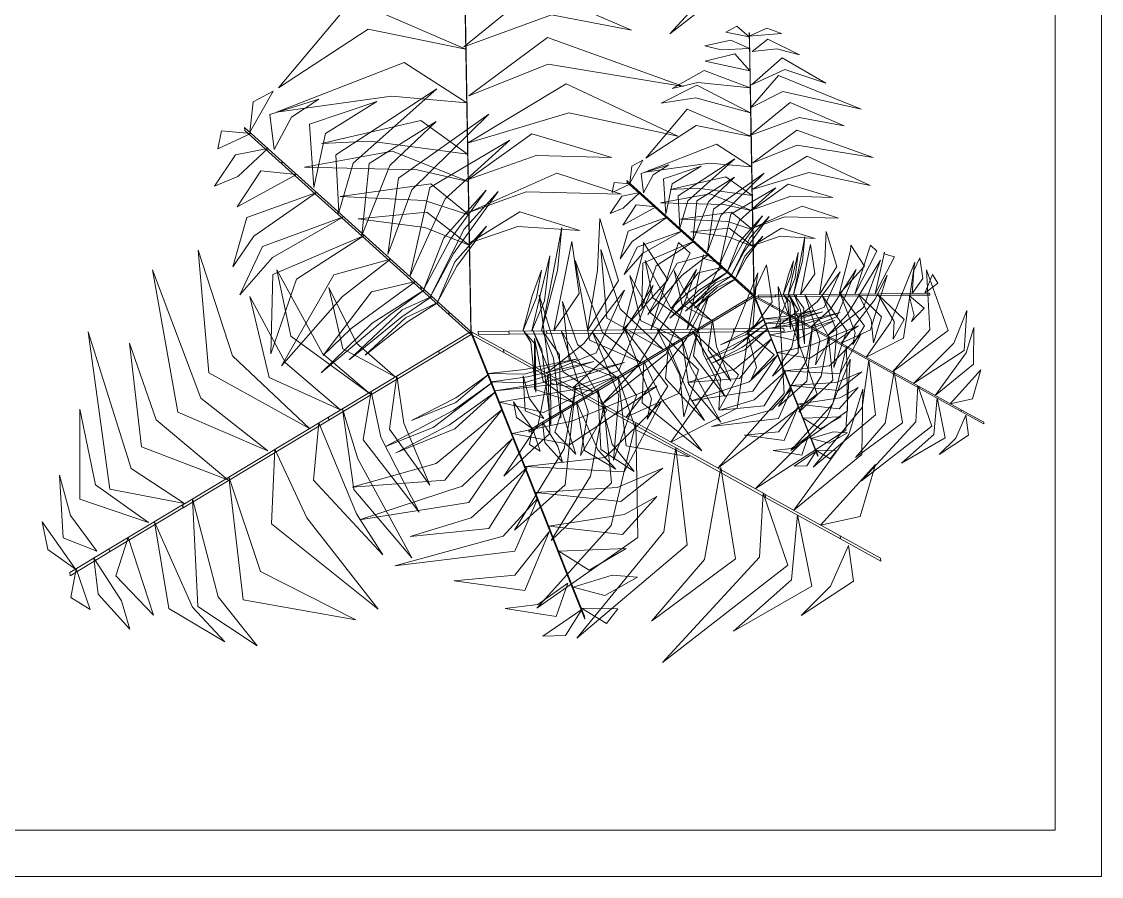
# Model space of a CAD drawing. Header units: millimetres. Extents: x 935 to 13922, y 3203 to 7816.
# Drawn here: x 3661.7 to 3731.7, y 7058.3 to 7113.7 of the extents above; entities that cross this region are included whole.
import ezdxf

# ---------------------------------------------------------------- set-up
doc = ezdxf.new("R2010")
doc.units = ezdxf.units.MM
doc.layers.add('PIANTE', color=7, linetype='Continuous', lineweight=5, true_color=0x007a00)
doc.layers.add('TRATTEGGIO_legno_colore', color=7, linetype='Continuous', lineweight=5, true_color=0xa56740)

msp = doc.modelspace()

# ---------------------------------------------------------------- linework, layer by layer
at = {"layer": 'PIANTE'}
for points in [[(3710.22, 7123.933, 1.333), (3709.978, 7119.789, 0.828), (3703.694, 7112.951, -0.961), (3711.831, 7119.258, 1.069)], [(3690.344, 7112.105, 1.076), (3696.042, 7114.18, 0.233), (3701.216, 7113.198, -0.773), (3694.999, 7115.9, 0.564)], [(3690.612, 7104.424, 0.396), (3690.634, 7104.225, 0.396), (3690.436, 7115.254, 1.361), (3690.414, 7115.454, 1.361)], [(3690.474, 7111.959, 1.086), (3684.138, 7113.259, 0.093), (3678.327, 7109.459, -1.271), (3683.108, 7115.14, 0.083)], [(3708.855, 7112.761, 22.859), (3707.326, 7113.068, 22.145), (3708.041, 7113.455, 21.95)], [(3708.855, 7112.801, 22.782), (3710.952, 7112.984, 22.113), (3709.982, 7113.314, 22.007)], [(3690.674, 7108.93, 0.749), (3695.81, 7110.986, 0.005), (3704.591, 7109.539, -1.684), (3695.779, 7112.724, 0.157)], [(3708.882, 7111.364, 24.232), (3708.894, 7111.252, 24.232), (3708.864, 7112.928, 22.556), (3708.852, 7113.04, 22.556)], [(3709.035, 7111.8, 23.746), (3710.646, 7111.977, 23.195), (3712.104, 7111.589, 23.247), (3710.066, 7112.614, 22.69)], [(3708.869, 7112.011, 23.61), (3707.022, 7111.922, 23.205), (3705.972, 7112.174, 22.673), (3707.66, 7112.532, 22.768)], [(3708.895, 7110.556, 24.62), (3705.99, 7111.176, 23.744), (3707.911, 7111.645, 23.917)], [(3708.937, 7108.252, 25.676), (3708.95, 7108.14, 25.676), (3708.894, 7111.249, 24.226), (3708.882, 7111.361, 24.226)], [(3708.993, 7109.645, 25.001), (3711.157, 7110.633, 24.135), (3713.822, 7109.745, 24.055), (3710.981, 7111.388, 23.813)], [(3690.536, 7108.483, 0.782), (3685.661, 7108.909, -0.034), (3678.21, 7107.867, -1.436), (3686.474, 7111.088, 0.306)], [(3708.915, 7109.445, 25.139), (3705.528, 7109.796, 24.289), (3703.849, 7109.416, 24.124), (3705.92, 7110.572, 24.01)], [(3708.938, 7108.164, 25.649), (3711.02, 7109.209, 25.365), (3716.106, 7108.074, 24.361), (3710.758, 7110.258, 25.5)], [(3676.469, 7106.567, 11.161), (3677.984, 7109.231, 10.438), (3676.69, 7108.547, 10.554)], [(3682.241, 7101.367, 11.394), (3683.17, 7104.56, 11.762), (3688.596, 7109.391, 9.649), (3682.043, 7105.108, 12.68)], [(3690.584, 7105.871, 0.507), (3697.152, 7107.829, -0.5), (3704.214, 7106.325, -1.888), (3696.973, 7109.708, -0.31)], [(3708.943, 7107.833, 25.646), (3705.384, 7108.8, 25.109), (3703.136, 7108.466, 24.685), (3705.45, 7109.62, 25.195)], [(3678.055, 7105.45, 11.635), (3679.166, 7107.544, 11.061), (3680.958, 7108.714, 10.83), (3677.764, 7107.718, 10.898)], [(3680.618, 7102.985, 11.65), (3681.37, 7106.493, 11.256), (3684.715, 7108.564, 10.491), (3680.349, 7107.101, 11.399)], [(3708.898, 7106.366, 25.504), (3712.095, 7107.53, 25.032), (3714.999, 7106.979, 24.467), (3711.51, 7108.496, 25.218)], [(3685.431, 7098.65, 8.436), (3686.968, 7102.834, 8.707), (3691.978, 7107.746, 6.895), (3686.118, 7103.599, 9.507)], [(3708.971, 7106.284, 25.51), (3705.416, 7107.013, 24.953), (3702.155, 7104.881, 24.188), (3704.838, 7108.069, 24.947)], [(3709.048, 7102.056, 25.123), (3709.06, 7101.944, 25.123), (3708.95, 7108.133, 25.665), (3708.937, 7108.245, 25.665)], [(3690.596, 7105.153, 0.491), (3684.268, 7105.998, -0.542), (3681.122, 7105.844, -1.108), (3687.553, 7107.322, 0.154)], [(3683.745, 7099.875, 9.935), (3685.549, 7104.423, 10.14), (3688.563, 7107.259, 9.013), (3684.21, 7104.54, 11.065)], [(3676.545, 7106.497, 11.227), (3674.407, 7105.5, 10.584), (3674.648, 7106.667, 10.61)], [(3678.555, 7104.689, 11.926), (3678.577, 7104.49, 11.926), (3676.152, 7106.674, 11.051), (3676.13, 7106.874, 11.051)], [(3690.627, 7103.514, -0.535), (3695.048, 7105.071, -0.167), (3699.934, 7104.937, -1.606), (3694.75, 7106.473, 1.308)], [(3709.083, 7104.584, 25.321), (3711.965, 7105.738, 24.904), (3716.892, 7104.926, 23.956), (3711.948, 7106.714, 24.989)], [(3686.855, 7097.212, 7.046), (3689.143, 7102.258, 7.084), (3693.336, 7106.055, 5.47), (3688.153, 7102.994, 7.969)], [(3709.006, 7104.333, 25.34), (3706.27, 7104.573, 24.882), (3702.089, 7103.988, 24.095), (3706.726, 7105.795, 25.072)], [(3677.631, 7105.518, 11.619), (3675.705, 7103.709, 11.079), (3674.177, 7103.079, 10.616), (3675.544, 7105.099, 10.967)], [(3690.628, 7103.378, -0.606), (3687.321, 7104.133, -0.613), (3680.009, 7104.302, -2.135), (3685.725, 7105.339, 0.229)], [(3709.033, 7102.868, 25.185), (3712.718, 7103.967, 24.62), (3716.681, 7103.123, 23.841), (3712.618, 7105.021, 24.727)], [(3682.176, 7101.428, 11.49), (3682.198, 7101.228, 11.49), (3678.576, 7104.49, 11.916), (3678.554, 7104.69, 11.916)], [(3690.761, 7096.078, -7.951), (3690.783, 7095.879, -7.951), (3690.634, 7104.226, 0.398), (3690.612, 7104.426, 0.398)], [(3701.112, 7103.259, 31.164), (3701.962, 7104.754, 30.758), (3701.236, 7104.37, 30.823)], [(3702.002, 7102.632, 31.429), (3702.626, 7103.807, 31.107), (3703.631, 7104.463, 30.978), (3701.839, 7103.904, 31.016)], [(3703.441, 7101.248, 31.438), (3703.862, 7103.217, 31.217), (3705.739, 7104.379, 30.788), (3703.289, 7103.558, 31.297)], [(3704.351, 7100.341, 31.294), (3704.873, 7102.132, 31.501), (3707.917, 7104.843, 30.315), (3704.24, 7102.44, 32.016)], [(3679.501, 7103.834, 11.83), (3675.66, 7101.743, 11.227), (3677.194, 7104.062, 11.75)], [(3690.537, 7101.328, -2.687), (3694.384, 7102.699, -2.351), (3700.555, 7102.552, -4.146), (3696.37, 7103.919, -1.667)], [(3709.039, 7102.465, 25.176), (3705.488, 7102.939, 24.596), (3703.723, 7102.853, 24.279), (3707.332, 7103.682, 24.987)], [(3705.195, 7099.503, 30.475), (3706.207, 7102.056, 30.591), (3707.899, 7103.647, 29.958), (3705.456, 7102.121, 31.11)], [(3706.141, 7098.816, 29.635), (3707.003, 7101.164, 29.786), (3709.815, 7103.92, 28.77), (3706.527, 7101.593, 30.236)], [(3690.666, 7101.21, -2.774), (3687.79, 7102.138, -2.508), (3682.324, 7102.41, -3.5), (3688.205, 7103.222, -1.324)], [(3687.759, 7096.397, 5.381), (3689.49, 7099.628, 6.227), (3691.79, 7102.813, 5.141), (3689.057, 7099.724, 7.812)], [(3701.155, 7103.219, 31.201), (3699.955, 7102.66, 30.84), (3700.09, 7103.314, 30.855)], [(3702.283, 7102.205, 31.593), (3702.295, 7102.093, 31.593), (3700.934, 7103.319, 31.102), (3700.922, 7103.431, 31.102)], [(3706.94, 7098.009, 28.855), (3708.224, 7100.841, 28.876), (3710.577, 7102.971, 27.97), (3707.669, 7101.254, 29.372)], [(3709.057, 7101.546, 24.6), (3711.538, 7102.419, 24.807), (3714.279, 7102.344, 23.999), (3711.37, 7103.206, 25.635)], [(3680.795, 7102.669, 11.677), (3676.743, 7099.834, 10.922), (3675.368, 7097.839, 10.469), (3676.277, 7101.032, 11.125)], [(3688.174, 7095.884, 3.016), (3689.677, 7098.699, 3.77), (3692.578, 7102.726, 2.423), (3690.345, 7100.258, 4.717)], [(3701.764, 7102.67, 31.421), (3700.683, 7101.655, 31.118), (3699.826, 7101.301, 30.858), (3700.593, 7102.435, 31.054)], [(3704.315, 7100.375, 31.348), (3704.327, 7100.263, 31.348), (3702.295, 7102.093, 31.587), (3702.282, 7102.205, 31.587)], [(3709.057, 7101.469, 24.561), (3707.202, 7101.893, 24.557), (3703.099, 7101.988, 23.703), (3706.306, 7102.569, 25.029)], [(3687.568, 7096.571, 6.39), (3687.589, 7096.371, 6.39), (3682.198, 7101.228, 11.471), (3682.176, 7101.428, 11.471)], [(3690.701, 7099.25, -4.735), (3687.822, 7100.385, -4.261), (3683.507, 7100.949, -4.694), (3687.948, 7101.396, -3.216)], [(3690.7, 7099.387, -4.664), (3693.846, 7100.46, -4.435), (3697.866, 7100.202, -5.766), (3693.973, 7101.403, -3.531)], [(3702.814, 7101.725, 31.539), (3700.658, 7100.552, 31.201), (3701.519, 7101.853, 31.494)], [(3709.006, 7100.319, 23.393), (3711.165, 7101.088, 23.582), (3714.628, 7101.005, 22.574), (3712.279, 7101.773, 23.965)], [(3709.132, 7097.373, 20.439), (3709.144, 7097.261, 20.439), (3709.06, 7101.945, 25.124), (3709.048, 7102.057, 25.124)], [(3682.542, 7101.095, 11.155), (3677.934, 7098.45, 11.226), (3675.828, 7096.023, 10.493), (3677.305, 7099.172, 11.917)], [(3698.367, 7093.724, 15.107), (3699.007, 7097.624, 14.746), (3699.16, 7100.982, 13.412), (3700.378, 7096.958, 15.847)], [(3703.54, 7101.071, 31.453), (3701.266, 7099.48, 31.029), (3700.494, 7098.361, 30.775), (3701.004, 7100.153, 31.143)], [(3709.079, 7100.253, 23.344), (3707.465, 7100.773, 23.494), (3704.398, 7100.926, 22.937), (3707.698, 7101.381, 24.158)], [(3707.447, 7097.552, 27.92), (3708.418, 7099.365, 28.395), (3709.709, 7101.152, 27.786), (3708.176, 7099.419, 29.284)], [(3707.681, 7097.264, 26.593), (3708.524, 7098.843, 27.016), (3710.152, 7101.103, 26.26), (3708.899, 7099.718, 27.548)], [(3688.657, 7095.588, 0.869), (3689.895, 7097.88, 1.434), (3691.819, 7100.47, 0.38), (3689.757, 7098.16, 2.437)], [(3695.385, 7093.692, 12.102), (3695.923, 7096.332, 12.423), (3696.7, 7100.388, 11.488), (3696.428, 7097.596, 13.5)], [(3704.52, 7100.188, 31.16), (3701.934, 7098.704, 31.2), (3700.753, 7097.342, 30.789), (3701.581, 7099.109, 31.588)], [(3707.34, 7097.649, 28.487), (3707.352, 7097.537, 28.487), (3704.327, 7100.263, 31.338), (3704.315, 7100.375, 31.338)], [(3709.099, 7099.153, 22.244), (3707.483, 7099.79, 22.51), (3705.061, 7100.106, 22.267), (3707.554, 7100.357, 23.096)], [(3709.098, 7099.229, 22.284), (3710.863, 7099.832, 22.412), (3713.119, 7099.687, 21.665), (3710.935, 7100.361, 22.92)], [(3713.4, 7096.052, 33.378), (3713.759, 7098.241, 33.175), (3713.845, 7100.125, 32.427), (3714.528, 7097.867, 33.793)], [(3683.892, 7099.879, 9.883), (3679.49, 7097.048, 9.76), (3677.839, 7092.206, 7.337), (3677.976, 7097.34, 10.513)], [(3696.176, 7093.7, 13.572), (3697.199, 7098.761, 13.24), (3697.353, 7099.483, 12.809), (3697.825, 7096.121, 14.228)], [(3700.654, 7093.749, 16.708), (3701.975, 7098.813, 16.585), (3702.005, 7099.427, 14.162), (3703.574, 7097.008, 17.338)], [(3705.278, 7099.505, 30.446), (3702.807, 7097.917, 30.377), (3701.881, 7095.2, 29.018), (3701.958, 7098.081, 30.8)], [(3702.471, 7093.769, 17.98), (3704.07, 7098.836, 18.051), (3704.262, 7099.431, 17.318), (3705.021, 7098.73, 18.742)], [(3707.951, 7097.098, 25.389), (3708.646, 7098.384, 25.706), (3709.726, 7099.837, 25.114), (3708.569, 7098.541, 26.268)], [(3711.727, 7096.034, 31.692), (3712.029, 7097.515, 31.872), (3712.465, 7099.791, 31.347), (3712.312, 7098.225, 32.476)], [(3680.335, 7087.357, 0.507), (3675.356, 7092.065, -0.5), (3673.127, 7098.934, -1.888), (3673.817, 7090.971, -0.31)], [(3703.281, 7092.479, 25.185), (3700.488, 7095.121, 24.62), (3699.237, 7098.975, 23.841), (3699.624, 7094.507, 24.727)], [(3706.231, 7098.647, 29.548), (3704.485, 7097.28, 29.346), (3702.27, 7094.763, 28.597), (3704.172, 7098.076, 29.963)], [(3704.822, 7093.794, 18.503), (3705.884, 7098.624, 17.747), (3705.83, 7098.407, 17.294), (3707.038, 7098.058, 17.95)], [(3711.371, 7096.03, 30.362), (3711.677, 7097.317, 30.686), (3712.03, 7098.763, 30.383), (3711.832, 7097.124, 31.388)], [(3712.171, 7096.039, 32.517), (3712.744, 7098.878, 32.33), (3712.831, 7099.283, 32.088), (3713.096, 7097.397, 32.885)], [(3714.683, 7096.066, 34.276), (3715.425, 7098.908, 34.207), (3715.441, 7099.252, 32.847), (3716.322, 7097.895, 34.63)], [(3715.703, 7096.077, 34.99), (3716.6, 7098.92, 35.03), (3716.708, 7099.254, 34.618), (3717.134, 7098.861, 35.417)], [(3717.022, 7096.091, 35.283), (3717.618, 7098.802, 34.859), (3717.588, 7098.68, 34.605), (3718.265, 7098.484, 34.973)], [(3685.592, 7098.348, 8.281), (3682.479, 7095.912, 7.921), (3678.531, 7091.426, 6.587), (3681.922, 7097.33, 9.022)], [(3694.75, 7093.685, 9.733), (3695.297, 7095.978, 10.309), (3695.927, 7098.555, 9.77), (3695.573, 7095.634, 11.56)], [(3701.77, 7091.665, 25.321), (3699.33, 7093.583, 24.904), (3697.569, 7098.256, 23.956), (3698.494, 7093.081, 24.989)], [(3705.502, 7093.731, 23.393), (3703.757, 7095.216, 23.582), (3702.097, 7098.256, 22.574), (3702.607, 7095.839, 23.965)], [(3709.08, 7093.84, 18.444), (3709.271, 7096.477, 17.904), (3709.969, 7097.975, 17.441), (3710.332, 7095.563, 17.792)], [(3711.048, 7096.026, 29.16), (3711.389, 7097.314, 29.611), (3711.728, 7098.24, 29.586), (3711.548, 7097.25, 30.243)], [(3713.93, 7093.371, 24.561), (3715.225, 7094.766, 24.557), (3717.359, 7098.272, 23.703), (3716.259, 7095.204, 25.029)], [(3716.437, 7091.983, 25.34), (3718.012, 7094.233, 24.882), (3719.596, 7098.146, 24.095), (3718.842, 7093.227, 25.072)], [(3719.411, 7096.117, 35.25), (3719.519, 7097.596, 34.947), (3719.91, 7098.437, 34.688), (3720.114, 7097.084, 34.884)], [(3677.641, 7085.905, 0.749), (3673.292, 7089.325, 0.005), (3670.155, 7097.653, -1.684), (3671.803, 7088.429, 0.157)], [(3684.293, 7089.587, -2.687), (3681.182, 7092.234, -2.351), (3678.224, 7097.652, -4.146), (3679.133, 7093.344, -1.667)], [(3694.176, 7093.678, 7.591), (3694.784, 7095.972, 8.394), (3695.387, 7097.624, 8.35), (3695.066, 7095.86, 9.521)], [(3699.312, 7088.947, -0.606), (3701.62, 7091.433, -0.613), (3705.422, 7097.681, -2.135), (3703.462, 7092.212, 0.229)], [(3704.415, 7093.161, 24.6), (3702.418, 7094.873, 24.807), (3701.112, 7097.285, 23.999), (3701.82, 7094.335, 25.635)], [(3707.474, 7097.527, 27.862), (3706.249, 7096.641, 28.042), (3703.713, 7094.511, 27.518), (3705.56, 7096.311, 28.646)], [(3703.779, 7086.474, 0.782), (3706.586, 7090.482, -0.034), (3709.409, 7097.456, -1.436), (3708.066, 7088.689, 0.306)], [(3707.145, 7097.824, 28.687), (3704.799, 7096.123, 28.5), (3703.787, 7095.133, 28.258), (3705.544, 7097.451, 29.055)], [(3706.4, 7094.355, 22.284), (3704.996, 7095.582, 22.412), (3703.993, 7097.608, 21.665), (3704.502, 7095.38, 22.92)], [(3707.739, 7097.288, 26.533), (3706.642, 7096.549, 26.856), (3704.729, 7094.973, 26.553), (3706.659, 7096.796, 27.558)], [(3708.359, 7096.731, 23.368), (3708.371, 7096.619, 23.368), (3707.352, 7097.538, 28.488), (3707.34, 7097.649, 28.488)], [(3709.132, 7097.373, 20.439), (3709.144, 7097.261, 20.439), (3709.168, 7095.901, 14.807), (3709.156, 7096.013, 14.807)], [(3711.904, 7094.494, 22.244), (3713.263, 7095.574, 22.51), (3714.748, 7097.513, 22.267), (3713.719, 7095.229, 23.096)], [(3712.866, 7093.961, 23.344), (3714.124, 7095.098, 23.494), (3715.79, 7097.678, 22.937), (3714.534, 7094.593, 24.158)], [(3714.802, 7092.889, 25.176), (3716.988, 7095.727, 24.596), (3717.796, 7097.299, 24.279), (3716.71, 7093.759, 24.987)], [(3718.143, 7091.038, 25.51), (3720.553, 7093.753, 24.953), (3720.337, 7097.643, 24.188), (3721.756, 7093.725, 24.947)], [(3720.232, 7096.126, 35.031), (3720.735, 7097.35, 34.67), (3721.079, 7096.777, 34.684)], [(3687.219, 7096.882, 6.747), (3683.039, 7093.851, 6.415), (3681.236, 7092.086, 5.983), (3684.367, 7096.218, 7.403)], [(3685.893, 7090.7, -4.664), (3683.39, 7092.887, -4.435), (3681.603, 7096.498, -5.766), (3682.51, 7092.526, -3.531)], [(3689.384, 7094.935, -2.732), (3689.406, 7094.735, -2.732), (3687.589, 7096.372, 6.392), (3687.567, 7096.571, 6.392)], [(3697.416, 7089.997, -2.774), (3699.657, 7092.024, -2.508), (3702.626, 7096.622, -3.5), (3700.389, 7091.123, -1.324)], [(3707.978, 7097.073, 25.33), (3706.856, 7096.357, 25.781), (3705.305, 7095.153, 25.756), (3706.782, 7096.51, 26.413)], [(3706.82, 7084.789, 1.086), (3711.114, 7089.627, 0.093), (3710.73, 7096.559, -1.271), (3713.259, 7089.578, 0.083)], [(3708.359, 7096.731, 23.368), (3708.371, 7096.619, 23.368), (3709.197, 7095.876, 17.06), (3709.185, 7095.988, 17.06)], [(3682.355, 7088.572, -0.535), (3678.796, 7091.623, -0.167), (3676.469, 7095.921, -1.606), (3677.731, 7090.664, 1.308)], [(3687.807, 7096.352, 5.277), (3685.623, 7094.774, 5.598), (3681.103, 7090.977, 4.663), (3684.395, 7094.186, 6.675)], [(3688.279, 7095.927, 2.908), (3686.323, 7094.611, 3.484), (3682.914, 7091.802, 2.944), (3686.353, 7095.05, 4.735)], [(3690.761, 7096.078, -7.951), (3690.783, 7095.879, -7.951), (3690.826, 7093.456, -17.988), (3690.804, 7093.655, -17.988)], [(3698.742, 7089.749, 25.649), (3696.797, 7091.029, 25.365), (3695.237, 7096.002, 24.361), (3696.019, 7090.278, 25.5)], [(3695.701, 7090.947, -4.735), (3698.124, 7092.873, -4.261), (3700.769, 7096.328, -4.694), (3698.936, 7092.258, -3.216)], [(3700.865, 7088.087, 0.491), (3704.761, 7093.145, -0.542), (3706.201, 7095.946, -1.108), (3704.265, 7089.637, 0.154)], [(3707.991, 7095.312, 20.439), (3708.003, 7095.2, 20.439), (3709.168, 7095.901, 14.807), (3709.156, 7096.013, 14.807)], [(3710.346, 7095.355, 20.439), (3710.358, 7095.243, 20.439), (3709.168, 7095.901, 14.807), (3709.156, 7096.013, 14.807)], [(3709.595, 7094.955, 23.368), (3709.608, 7094.843, 23.368), (3709.197, 7095.876, 17.06), (3709.185, 7095.988, 17.06)], [(3710.537, 7096.02, 27.198), (3710.549, 7095.908, 27.198), (3709.438, 7095.896, 20.89), (3709.426, 7096.008, 20.89)], [(3710.537, 7096.02, 27.198), (3710.549, 7095.908, 27.198), (3711.921, 7095.923, 32.317), (3711.909, 7096.034, 32.317)], [(3710.542, 7093.856, 18.052), (3711.44, 7096.037, 17.409), (3712.052, 7095.016, 17.436)], [(3711.086, 7096.026, 29.218), (3711.336, 7095.608, 29.535), (3711.526, 7093.808, 28.944), (3711.499, 7095.545, 30.098)], [(3711.397, 7096.087, 30.423), (3711.737, 7095.353, 30.846), (3712.07, 7092.588, 30.09), (3712.054, 7094.455, 31.378)], [(3711.764, 7096.034, 31.75), (3712.168, 7095.04, 32.225), (3712.428, 7092.851, 31.615), (3712.382, 7095.165, 33.114)], [(3711.909, 7096.034, 32.316), (3711.921, 7095.923, 32.316), (3715.993, 7095.967, 35.167), (3715.98, 7096.079, 35.167)], [(3712.446, 7096.041, 32.684), (3713.42, 7093.088, 32.706), (3713.142, 7091.499, 31.8), (3714.108, 7093.16, 33.202)], [(3713.581, 7095.988, 33.464), (3714.537, 7093.677, 33.616), (3714.345, 7091.317, 32.599), (3715.178, 7093.684, 34.065)], [(3714.743, 7096.124, 34.305), (3715.727, 7093.56, 34.42), (3715.57, 7092.816, 33.788), (3716.323, 7094.021, 34.94)], [(3715.93, 7096.079, 35.124), (3716.76, 7094.408, 35.331), (3716.904, 7092.907, 34.145), (3717.434, 7094.61, 35.846)], [(3715.98, 7096.079, 35.178), (3715.993, 7095.967, 35.178), (3718.727, 7095.996, 35.417), (3718.715, 7096.108, 35.417)], [(3717.215, 7096.028, 35.268), (3718.238, 7094.294, 35.047), (3718.182, 7093.152, 34.617), (3718.891, 7094.431, 35.127)], [(3718.715, 7096.108, 35.423), (3718.727, 7095.996, 35.423), (3720.558, 7096.016, 34.932), (3720.546, 7096.128, 34.932)], [(3719.21, 7095.985, 35.259), (3719.547, 7094.698, 34.937), (3719.365, 7094.289, 34.808), (3720.193, 7095.159, 34.846)], [(3688.705, 7095.543, 0.766), (3686.705, 7094.267, 1.569), (3683.942, 7092.122, 1.525), (3686.573, 7094.541, 2.695)], [(3700.32, 7090.614, 25.504), (3697.713, 7092.8, 25.032), (3696.738, 7095.59, 24.467), (3697.169, 7091.811, 25.218)], [(3707.991, 7095.312, 20.439), (3708.003, 7095.2, 20.439), (3703.988, 7092.786, 25.124), (3703.976, 7092.898, 25.124)], [(3710.346, 7095.355, 20.439), (3710.358, 7095.243, 20.439), (3714.457, 7092.973, 25.124), (3714.444, 7093.085, 25.124)], [(3689.384, 7094.935, -2.732), (3689.406, 7094.735, -2.732), (3690.877, 7093.41, -13.973), (3690.855, 7093.609, -13.973)], [(3706.466, 7094.394, 22.244), (3706.722, 7092.676, 22.51), (3707.659, 7090.421, 22.267), (3706.196, 7092.454, 23.096)], [(3709.799, 7094.445, 25.389), (3708.606, 7093.601, 25.706), (3706.994, 7092.777, 25.114), (3708.606, 7093.426, 26.268)], [(3709.595, 7094.955, 23.368), (3709.608, 7094.843, 23.368), (3710.114, 7093.568, 28.488), (3710.102, 7093.68, 28.488)], [(3709.785, 7094.48, 25.33), (3711.109, 7094.624, 25.781), (3713.033, 7095.016, 25.756), (3711.107, 7094.454, 26.413)], [(3709.904, 7094.181, 26.533), (3711.216, 7094.357, 26.856), (3713.629, 7094.921, 26.553), (3711.091, 7094.143, 27.558)], [(3710.036, 7093.85, 27.862), (3711.527, 7094.1, 28.042), (3714.745, 7094.886, 27.518), (3712.291, 7094.091, 28.646)], [(3711.971, 7094.456, 22.284), (3711.61, 7092.626, 22.412), (3710.356, 7090.745, 21.665), (3712.032, 7092.299, 22.92)], [(3719.499, 7090.288, 25.646), (3722.116, 7092.887, 25.109), (3722.951, 7095.001, 24.685), (3722.793, 7092.419, 25.195)], [(3693.265, 7093.666, 4.093), (3693.287, 7093.467, 4.093), (3695.732, 7093.493, 13.217), (3695.71, 7093.693, 13.217)], [(3694.798, 7093.787, 9.842), (3695.404, 7092.479, 10.595), (3695.997, 7087.551, 9.248), (3695.968, 7090.878, 11.542)], [(3695.452, 7093.691, 12.206), (3696.171, 7091.921, 13.052), (3696.636, 7088.02, 11.966), (3696.554, 7092.144, 14.637)], [(3695.71, 7093.693, 13.215), (3695.732, 7093.493, 13.215), (3702.988, 7093.572, 18.296), (3702.966, 7093.772, 18.296)], [(3696.668, 7093.704, 13.871), (3698.403, 7088.442, 13.909), (3697.908, 7085.61, 12.296), (3699.629, 7088.571, 14.794)], [(3700.76, 7093.852, 16.76), (3702.513, 7089.283, 16.965), (3702.235, 7087.957, 15.838), (3703.577, 7090.104, 17.89)], [(3702.877, 7093.772, 18.219), (3704.355, 7090.794, 18.587), (3704.612, 7088.12, 16.474), (3705.556, 7091.154, 19.505)], [(3702.966, 7093.772, 18.315), (3702.988, 7093.572, 18.315), (3707.861, 7093.625, 18.741), (3707.839, 7093.825, 18.741)], [(3705.524, 7093.827, 23.344), (3705.88, 7092.169, 23.494), (3707.281, 7089.436, 22.937), (3705.237, 7092.066, 24.158)], [(3709.968, 7094.176, 26.593), (3708.512, 7093.135, 27.016), (3706.051, 7091.83, 26.26), (3707.788, 7092.516, 27.548)], [(3710.049, 7093.815, 27.92), (3708.375, 7092.62, 28.395), (3706.425, 7091.591, 27.786), (3708.568, 7092.465, 29.284)], [(3707.839, 7093.825, 18.751), (3707.861, 7093.625, 18.751), (3711.124, 7093.66, 17.876), (3711.102, 7093.86, 17.876)], [(3710.2, 7093.437, 28.687), (3713.056, 7093.922, 28.5), (3714.402, 7094.361, 28.258), (3711.8, 7093.062, 29.055)], [(3710.654, 7092.295, 29.548), (3712.825, 7092.746, 29.346), (3715.927, 7094.02, 28.597), (3712.753, 7091.894, 29.963)], [(3712.96, 7093.99, 23.393), (3712.547, 7091.736, 23.582), (3710.744, 7088.779, 22.574), (3712.582, 7090.429, 23.965)], [(3720.909, 7089.507, 25.139), (3722.906, 7092.264, 24.289), (3723.417, 7093.908, 24.124), (3723.382, 7091.537, 24.01)], [(3672.246, 7082.492, 1.333), (3668.778, 7084.773, 0.828), (3665.998, 7093.634, -0.961), (3667.392, 7083.434, 1.069)], [(3688.728, 7092.406, -7.951), (3688.749, 7092.207, -7.951), (3690.826, 7093.456, -17.988), (3690.804, 7093.655, -17.988)], [(3692.924, 7092.481, -7.951), (3692.946, 7092.282, -7.951), (3690.826, 7093.456, -17.988), (3690.804, 7093.655, -17.988)], [(3691.587, 7091.769, -2.732), (3691.609, 7091.569, -2.732), (3690.877, 7093.41, -13.973), (3690.855, 7093.609, -13.973)], [(3693.265, 7093.666, 4.093), (3693.287, 7093.467, 4.093), (3691.307, 7093.445, -7.148), (3691.285, 7093.645, -7.148)], [(3694.243, 7093.678, 7.695), (3694.689, 7092.933, 8.26), (3695.027, 7089.725, 7.206), (3694.98, 7092.821, 9.262)], [(3697.433, 7089.056, 25.001), (3695.495, 7090.436, 24.135), (3694.932, 7093.189, 24.055), (3694.929, 7089.906, 23.813)], [(3698.69, 7093.611, 15.261), (3700.393, 7089.492, 15.532), (3700.052, 7085.286, 13.72), (3701.536, 7089.504, 16.333)], [(3704.481, 7093.2, 24.561), (3705.042, 7091.381, 24.557), (3707.011, 7087.78, 23.703), (3704.904, 7090.267, 25.029)], [(3710.301, 7093.181, 28.855), (3707.895, 7091.211, 28.876), (3704.841, 7090.344, 27.97), (3708.21, 7090.595, 29.372)], [(3705.166, 7093.681, 18.475), (3706.989, 7090.591, 18.081), (3706.89, 7088.556, 17.316), (3708.153, 7090.835, 18.224)], [(3708.722, 7093.604, 18.46), (3709.323, 7091.31, 17.886), (3708.997, 7090.581, 17.655), (3710.472, 7092.132, 17.723)], [(3710.102, 7093.68, 28.487), (3710.114, 7093.568, 28.487), (3711.618, 7089.784, 31.338), (3711.606, 7089.896, 31.338)], [(3711.128, 7091.102, 30.446), (3714.046, 7091.431, 30.377), (3716.081, 7093.456, 29.018), (3714.735, 7090.908, 30.8)], [(3713.997, 7093.334, 24.6), (3713.513, 7090.748, 24.807), (3712.077, 7088.411, 23.999), (3714.278, 7090.499, 25.635)], [(3714.444, 7093.085, 25.123), (3714.456, 7092.973, 25.123), (3719.871, 7089.975, 25.665), (3719.859, 7090.087, 25.665)], [(3675.056, 7084.032, 1.076), (3670.411, 7087.929, 0.233), (3668.674, 7092.901, -0.773), (3669.442, 7086.166, 0.564)], [(3688.728, 7092.406, -7.951), (3688.749, 7092.207, -7.951), (3681.595, 7087.904, 0.398), (3681.573, 7088.103, 0.398)], [(3692.924, 7092.481, -7.951), (3692.946, 7092.282, -7.951), (3700.25, 7088.237, 0.398), (3700.228, 7088.437, 0.398)], [(3703.977, 7092.898, 25.123), (3703.989, 7092.786, 25.123), (3698.685, 7089.596, 25.665), (3698.672, 7089.708, 25.665)], [(3703.627, 7092.686, 25.176), (3704.992, 7089.374, 24.596), (3705.95, 7087.889, 24.279), (3703.427, 7090.599, 24.987)], [(3715.154, 7092.693, 25.185), (3714.263, 7088.952, 24.62), (3711.551, 7085.942, 23.841), (3715.226, 7088.511, 24.727)], [(3691.587, 7091.769, -2.732), (3691.609, 7091.569, -2.732), (3692.512, 7089.297, 6.392), (3692.49, 7089.497, 6.392)], [(3691.926, 7090.923, 0.766), (3694.285, 7091.18, 1.569), (3697.712, 7091.878, 1.525), (3694.281, 7090.876, 2.695)], [(3692.138, 7090.389, 2.908), (3694.474, 7090.703, 3.484), (3698.775, 7091.709, 2.944), (3694.252, 7090.322, 4.735)], [(3692.372, 7089.799, 5.277), (3695.029, 7090.245, 5.598), (3700.764, 7091.646, 4.663), (3696.391, 7090.229, 6.675)], [(3702.026, 7091.723, 25.34), (3703.187, 7089.235, 24.882), (3705.783, 7085.906, 24.095), (3701.9, 7089.018, 25.072)], [(3710.66, 7092.103, 29.635), (3708.846, 7090.381, 29.786), (3705.104, 7089.156, 28.77), (3709.083, 7089.784, 30.236)], [(3709.237, 7083.451, 1.328), (3713.9, 7088.084, 0.371), (3715.388, 7091.85, -0.385), (3715.107, 7087.25, 0.525)], [(3716.615, 7091.791, 25.321), (3716.174, 7088.718, 24.904), (3713.007, 7084.857, 23.956), (3717.027, 7088.246, 24.989)], [(3711.203, 7091.067, 30.475), (3709.164, 7089.228, 30.591), (3706.943, 7088.552, 29.958), (3709.809, 7088.837, 31.11)], [(3711.504, 7090.155, 31.16), (3714.48, 7090.339, 31.2), (3716.143, 7091.036, 30.789), (3714.617, 7089.819, 31.588)], [(3718.251, 7091.06, 25.504), (3717.66, 7087.71, 25.032), (3715.732, 7085.471, 24.467), (3718.789, 7087.734, 25.218)], [(3721.881, 7088.968, 24.62), (3723.871, 7091.174, 23.744), (3723.316, 7089.276, 23.917)], [(3692.25, 7090.382, 3.016), (3689.656, 7088.525, 3.77), (3685.27, 7086.201, 2.423), (3688.365, 7087.423, 4.717)], [(3686.01, 7090.769, -4.735), (3686.467, 7087.707, -4.261), (3688.137, 7083.689, -4.694), (3685.528, 7087.312, -3.216)], [(3691.949, 7090.861, 0.869), (3689.823, 7089.356, 1.434), (3686.95, 7087.887, 0.38), (3689.823, 7089.044, 2.437)], [(3692.664, 7089.064, 6.747), (3697.755, 7089.928, 6.415), (3700.153, 7090.711, 5.983), (3695.516, 7088.395, 7.403)], [(3695.82, 7090.879, -4.664), (3695.177, 7087.619, -4.435), (3692.943, 7084.266, -5.766), (3695.93, 7087.037, -3.531)], [(3695.545, 7088.015, 23.746), (3694.586, 7089.321, 23.195), (3694.193, 7090.778, 23.247), (3694.325, 7088.501, 22.69)], [(3700.354, 7090.718, 25.51), (3701.5, 7087.274, 24.953), (3704.977, 7085.516, 24.188), (3700.875, 7086.246, 24.947)], [(3684.33, 7089.759, -2.774), (3684.965, 7086.804, -2.508), (3687.463, 7081.934, -3.5), (3683.819, 7086.621, -1.324)], [(3692.395, 7089.737, 5.381), (3689.412, 7087.608, 6.227), (3685.938, 7085.773, 5.141), (3689.757, 7087.331, 7.812)], [(3692.49, 7089.497, 6.39), (3692.512, 7089.298, 6.39), (3695.192, 7082.554, 11.471), (3695.17, 7082.754, 11.471)], [(3693.473, 7087.028, 8.281), (3697.343, 7087.832, 7.921), (3702.87, 7090.103, 6.587), (3697.214, 7086.314, 9.022)], [(3697.583, 7090.05, -2.687), (3696.846, 7086.033, -2.351), (3693.633, 7080.762, -4.146), (3696.91, 7083.703, -1.667)], [(3698.667, 7089.705, 25.676), (3698.679, 7089.593, 25.676), (3696.014, 7087.99, 24.226), (3696.002, 7088.102, 24.226)], [(3699.026, 7089.919, 25.646), (3699.969, 7086.353, 25.109), (3701.382, 7084.573, 24.685), (3699.225, 7086, 25.195)], [(3711.588, 7089.943, 31.294), (3710.327, 7088.568, 31.501), (3706.396, 7087.488, 30.315), (3710.757, 7088.012, 32.016)], [(3711.606, 7089.896, 31.348), (3711.618, 7089.784, 31.348), (3712.628, 7087.243, 31.587), (3712.616, 7087.355, 31.587)], [(3711.749, 7082.06, 0.424), (3715.309, 7086.974, -1.09), (3716.219, 7089.903, -1.384), (3716.157, 7085.678, -1.588)], [(3711.992, 7088.928, 31.453), (3714.735, 7089.346, 31.029), (3715.923, 7090.008, 30.775), (3714.672, 7088.628, 31.143)], [(3719.788, 7090.127, 25.649), (3719.652, 7087.802, 25.365), (3716.126, 7083.964, 24.361), (3720.692, 7087.504, 25.5)], [(3719.864, 7090.084, 25.676), (3719.877, 7089.972, 25.676), (3722.598, 7088.465, 24.226), (3722.585, 7088.577, 24.226)], [(3694.768, 7087.359, 22.782), (3693.561, 7089.083, 22.113), (3693.761, 7088.078, 22.007)], [(3694.318, 7084.903, 9.883), (3699.519, 7085.489, 9.76), (3703.145, 7089.098, 7.337), (3700.747, 7084.556, 10.513)], [(3699.431, 7088.88, -0.535), (3698.568, 7084.272, -0.167), (3696.009, 7080.108, -1.606), (3699.932, 7083.829, 1.308)], [(3697.645, 7089.088, 25.139), (3699.034, 7085.98, 24.289), (3700.202, 7084.716, 24.124), (3698.167, 7085.931, 24.01)], [(3721.043, 7089.339, 25.001), (3720.817, 7086.971, 24.135), (3718.715, 7085.107, 24.055), (3721.559, 7086.746, 23.813)], [(3669.911, 7081.257, 0.179), (3666.459, 7083.716, -1.365), (3665.454, 7088.622, -1.506), (3665.45, 7082.771, -1.939)], [(3681.574, 7088.104, 0.396), (3681.596, 7087.904, 0.396), (3672.143, 7082.219, 1.361), (3672.121, 7082.418, 1.361)], [(3682.473, 7088.641, -0.606), (3683.472, 7085.4, -0.613), (3686.981, 7078.983, -2.135), (3683.226, 7083.415, 0.229)], [(3692.845, 7088.607, 7.046), (3688.557, 7085.098, 7.084), (3683.115, 7083.553, 5.47), (3689.118, 7083.999, 7.969)], [(3695.999, 7088.1, 24.232), (3696.011, 7087.988, 24.232), (3694.575, 7087.124, 22.556), (3694.563, 7087.236, 22.556)], [(3696.693, 7088.515, 24.62), (3697.608, 7085.69, 23.744), (3696.242, 7087.119, 23.917)], [(3700.227, 7088.437, 0.396), (3700.249, 7088.238, 0.396), (3709.899, 7082.894, 1.361), (3709.877, 7083.094, 1.361)], [(3712.002, 7088.725, 31.438), (3710.751, 7087.148, 31.217), (3708.554, 7086.938, 30.788), (3711.114, 7086.588, 31.297)], [(3712.353, 7088.02, 31.539), (3714.805, 7088.117, 31.201), (3713.457, 7087.332, 31.494)], [(3722.888, 7088.225, 23.746), (3722.237, 7086.741, 23.195), (3721.172, 7085.673, 23.247), (3723.077, 7086.925, 22.69)], [(3722.588, 7088.576, 24.232), (3722.6, 7088.464, 24.232), (3724.066, 7087.652, 22.556), (3724.054, 7087.764, 22.556)], [(3680.951, 7087.726, 0.491), (3683.384, 7081.823, -0.542), (3685.09, 7079.176, -1.108), (3680.594, 7084.007, 0.154)], [(3701.494, 7087.738, 0.507), (3699.905, 7081.071, -0.5), (3695.071, 7075.707, -1.888), (3701.622, 7080.286, -0.31)], [(3695.446, 7087.766, 23.61), (3696.446, 7086.211, 23.205), (3696.753, 7085.176, 22.673), (3695.598, 7086.459, 22.768)], [(3694.803, 7087.379, 22.859), (3695.301, 7085.901, 22.145), (3694.609, 7086.326, 21.95)], [(3712.678, 7086.848, 31.429), (3711.598, 7086.071, 31.107), (3710.406, 7085.928, 30.978), (3712.261, 7085.635, 31.016)], [(3712.616, 7087.355, 31.593), (3712.628, 7087.243, 31.593), (3713.305, 7085.541, 31.102), (3713.292, 7085.653, 31.102)], [(3712.874, 7086.708, 31.421), (3714.293, 7087.139, 31.118), (3715.218, 7087.076, 30.858), (3714.029, 7086.4, 31.054)], [(3678.097, 7086.01, 0.782), (3680.166, 7081.575, -0.034), (3684.794, 7075.643, -1.436), (3677.872, 7081.189, 0.306)], [(3693.484, 7086.686, 8.436), (3690.251, 7083.617, 8.707), (3683.583, 7081.435, 6.895), (3690.674, 7082.555, 9.507)], [(3704.097, 7086.13, 0.749), (3703.31, 7080.655, 0.005), (3697.667, 7073.774, -1.684), (3704.831, 7079.812, 0.157)], [(3713.198, 7085.891, 31.164), (3711.773, 7084.928, 30.758), (3712.595, 7084.95, 30.823)], [(3713.177, 7085.946, 31.201), (3714.501, 7085.915, 30.84), (3714.089, 7085.389, 30.855)], [(3694.452, 7084.841, 9.935), (3690.819, 7081.564, 10.14), (3686.86, 7080.358, 9.013), (3691.967, 7080.866, 11.065)], [(3694.989, 7083.215, 11.155), (3700.293, 7083.542, 11.226), (3703.256, 7084.784, 10.493), (3700.536, 7082.617, 11.917)], [(3707.012, 7084.829, 1.076), (3705.96, 7078.857, 0.233), (3702.522, 7074.867, -0.773), (3707.971, 7078.9, 0.564)], [(3713.482, 7081.1, -0.5), (3717.027, 7085.031, -2.061), (3716.039, 7081.649, -1.753)], [(3666.547, 7079.402, -2.058), (3664.839, 7081.729, -3.039), (3664.138, 7084.325, -2.947), (3664.373, 7080.268, -3.94)], [(3675.118, 7084.218, 1.086), (3677.16, 7078.08, 0.093), (3683.357, 7074.947, -1.271), (3676.046, 7076.248, 0.083)], [(3672.751, 7082.794, 1.328), (3674.432, 7076.439, 0.371), (3676.949, 7073.268, -0.385), (3673.106, 7075.811, 0.525)], [(3695.138, 7082.837, 11.394), (3692.89, 7080.387, 11.762), (3685.885, 7078.462, 9.649), (3693.657, 7079.396, 12.68)], [(3695.17, 7082.754, 11.49), (3695.192, 7082.554, 11.49), (3696.992, 7078.025, 11.916), (3696.97, 7078.224, 11.916)], [(3695.858, 7081.029, 11.677), (3700.747, 7081.774, 10.922), (3702.864, 7082.953, 10.469), (3700.633, 7080.493, 11.125)], [(3709.751, 7083.165, 1.333), (3709.509, 7079.021, 0.828), (3703.226, 7072.183, -0.961), (3711.362, 7078.491, 1.069)], [(3709.887, 7083.088, 1.381), (3709.909, 7082.888, 1.381), (3714.758, 7080.203, -1.203), (3714.736, 7080.403, -1.203)], [(3672.111, 7082.412, 1.381), (3672.133, 7082.213, 1.381), (3667.383, 7079.356, -1.203), (3667.361, 7079.556, -1.203)], [(3665.163, 7078.232, -3.775), (3663.012, 7081.305, -4.968), (3663.368, 7079.514, -5.158)], [(3670.29, 7081.314, 0.424), (3672.765, 7075.774, -1.09), (3674.847, 7073.522, -1.384), (3671.219, 7075.688, -1.588)], [(3711.988, 7081.761, 0.179), (3711.585, 7077.541, -1.365), (3707.838, 7074.218, -1.506), (3712.907, 7077.14, -1.939)], [(3695.876, 7080.667, 11.65), (3693.647, 7077.856, 11.256), (3689.731, 7077.482, 10.491), (3694.293, 7076.858, 11.399)], [(3714.741, 7080.4, -1.193), (3714.763, 7080.201, -1.193), (3717.375, 7078.754, -4.179), (3717.354, 7078.953, -4.179)], [(3668.593, 7080.293, -0.5), (3670.224, 7075.258, -2.061), (3667.79, 7077.805, -1.753)], [(3715.277, 7079.775, -2.058), (3714.115, 7077.132, -3.039), (3712.217, 7075.227, -2.947), (3715.613, 7077.459, -3.94)], [(3667.357, 7079.553, -1.193), (3667.379, 7079.354, -1.193), (3664.819, 7077.814, -4.179), (3664.797, 7078.014, -4.179)], [(3696.501, 7079.411, 11.83), (3700.871, 7079.583, 11.227), (3698.468, 7078.184, 11.75)], [(3666.371, 7078.957, -2.301), (3668.153, 7076.187, -3.023), (3668.7, 7074.341, -3.97), (3666.643, 7076.628, -3.801)], [(3665.225, 7078.268, -3.638), (3666.113, 7075.634, -4.911), (3664.879, 7076.391, -5.258)], [(3696.97, 7078.225, 11.926), (3696.992, 7078.025, 11.926), (3698.197, 7074.992, 11.051), (3698.175, 7075.192, 11.051)], [(3697.43, 7077.072, 11.619), (3699.959, 7077.84, 11.079), (3701.608, 7077.728, 10.616), (3699.488, 7076.523, 10.967)], [(3697.081, 7077.321, 11.635), (3695.156, 7075.937, 11.061), (3693.032, 7075.682, 10.83), (3696.337, 7075.159, 10.898)], [(3698.008, 7075.617, 11.161), (3695.468, 7073.9, 10.438), (3696.932, 7073.94, 10.554)], [(3697.97, 7075.714, 11.227), (3700.329, 7075.659, 10.584), (3699.595, 7074.721, 10.61)]]:
    msp.add_3dface(points, dxfattribs=at)
at = {"layer": 'TRATTEGGIO_legno_colore', "elevation": -7.951}
for points in [[(3651.358, 7177.884), (3731.683, 7177.884), (3731.683, 7058.316), (3651.358, 7058.316)], [(3654.358, 7174.884), (3728.683, 7174.884), (3728.683, 7061.316), (3654.358, 7061.316)]]:
    msp.add_lwpolyline(points, close=True, dxfattribs=at)

doc.saveas('drawing.dxf')
